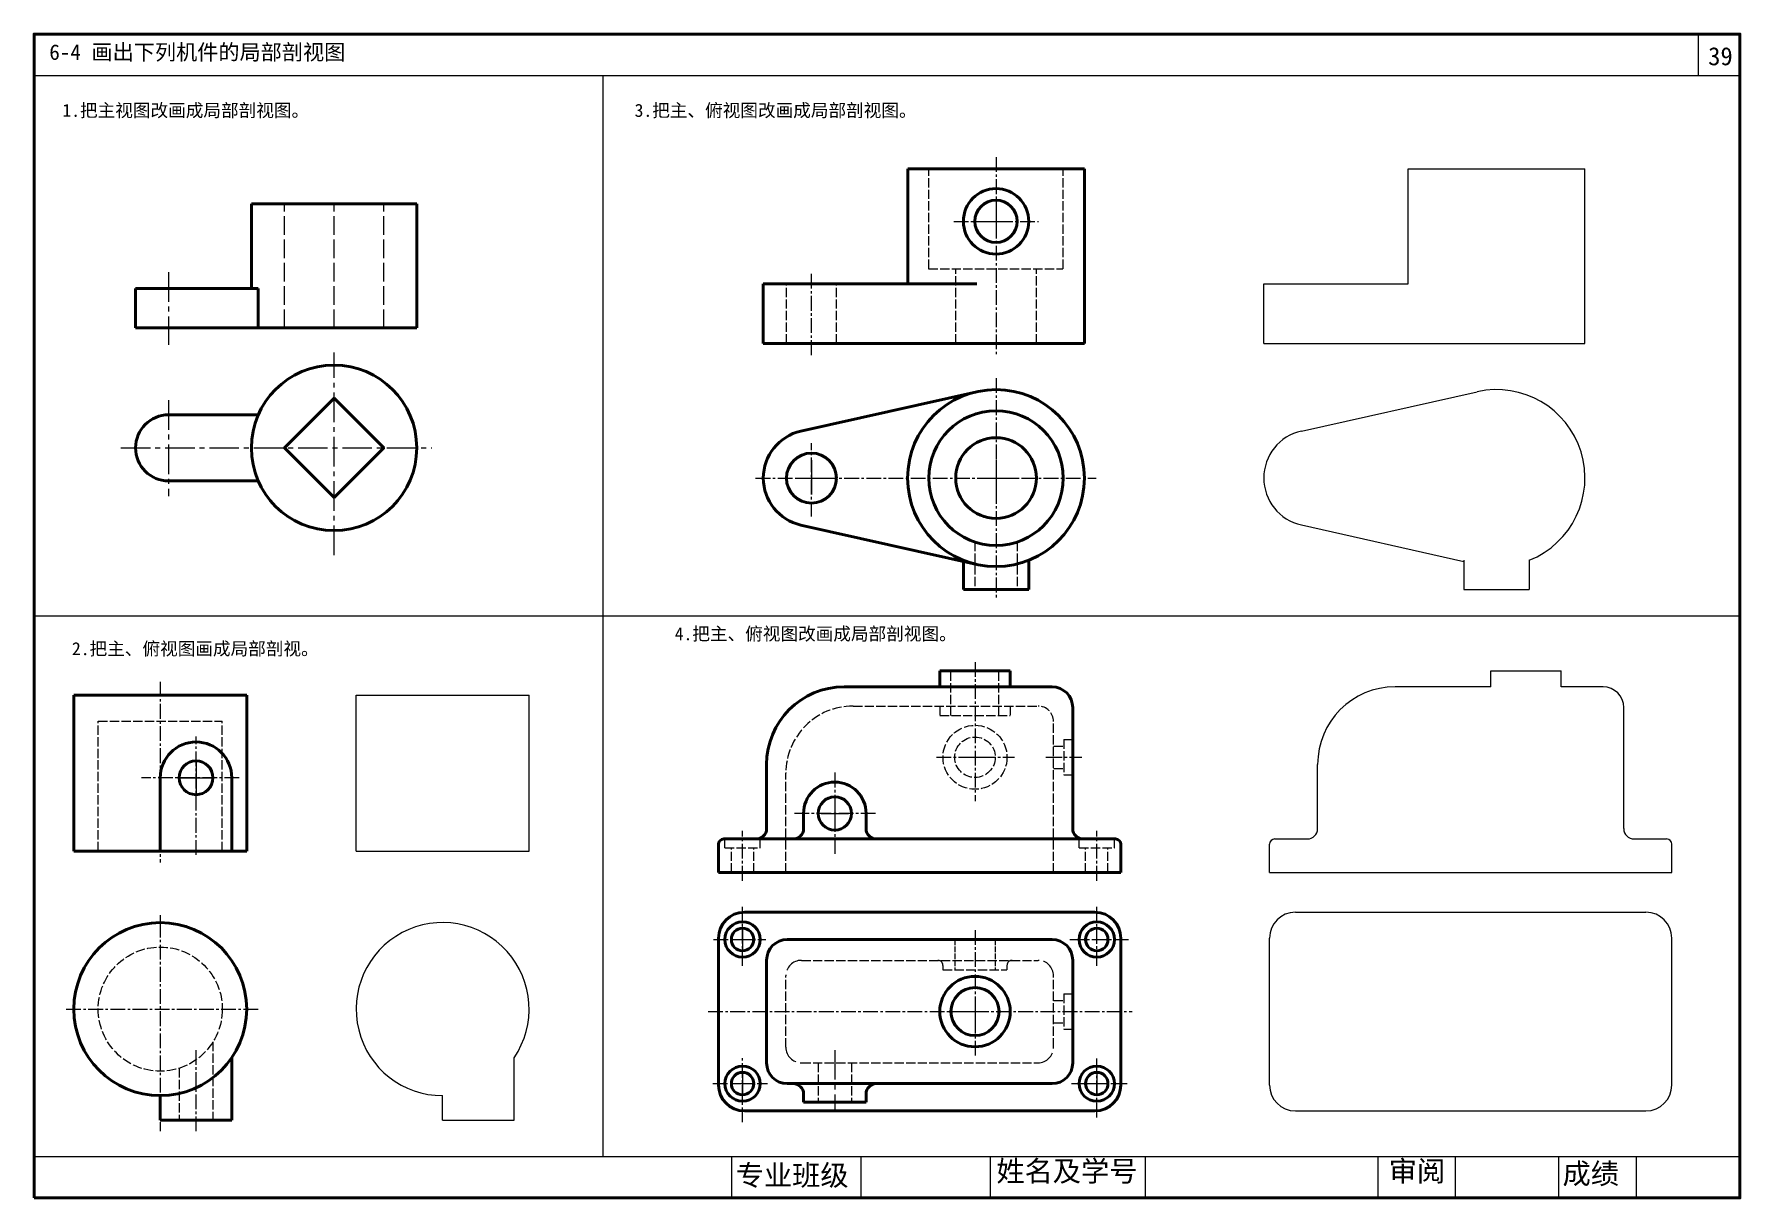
# Model space of a CAD drawing. Header units: millimetres. Extents: x 28 to 358, y 18 to 243.
import ezdxf

# ---------------------------------------------------------------- set-up
doc = ezdxf.new("R2010")
doc.units = ezdxf.units.MM
doc.header["$LTSCALE"] = 0.3
doc.linetypes.add('ACAD_ISO02W100', pattern=[15, 12, -3])
doc.linetypes.add('CENTER2', pattern=[28.575, 19.05, -3.175, 3.175, -3.175])
doc.layers.get('0').update_dxf_attribs({"lineweight": 40})
for name, color, linetype, lineweight in [('点画线', 7, 'CENTER2', 18), ('粗实线', 7, 'Continuous', 40), ('细实线', 7, 'Continuous', 18), ('虚线', 7, 'ACAD_ISO02W100', 18)]:
    doc.layers.add(name, color=color, linetype=linetype, lineweight=lineweight)
doc.styles.get("Standard").update_dxf_attribs({"font": 'SimSun.ttf', "height": 2.5})
doc.styles.add('style1', font='SIMFANG.TTF', dxfattribs={"height": 4})

msp = doc.modelspace()

# ---------------------------------------------------------------- linework, layer by layer
msp.add_lwpolyline([(27.9, 18.48), (357.9, 18.48), (357.9, 243.48), (27.9, 243.48)], close=True)
at = {"layer": '点画线', "ltscale": 0.5}
for p, q in [((213.99, 219.69), (213.99, 181.42)), ((205.81, 207.28), (222.18, 207.28)), ((178.27, 181.42), (178.27, 197.4)), ((213.99, 176.97), (213.99, 134.5)), ((178.27, 150.19), (178.27, 164.37)), ((167.48, 157.64), (233.34, 157.64)), ((209.92, 122.08), (209.92, 95.2)), ((52.3, 118.25), (52.3, 83.34)), ((59.22, 84.79), (59.22, 107.7)), ((202.44, 103.66), (217.56, 103.66)), ((223.61, 103.66), (225.73, 103.66)), ((223.91, 103.66), (230.57, 103.66)), ((67.59, 99.7), (48.66, 99.7)), ((182.8, 100.69), (182.8, 84.9)), ((190.69, 92.8), (174.91, 92.8)), ((164.95, 79.8), (164.95, 89.41)), ((233.48, 79.8), (233.48, 89.41)), ((52.3, 73.16), (52.3, 69.52)), ((164.95, 63.34), (164.95, 74.97)), ((233.48, 63.31), (233.48, 74.97)), ((52.3, 71.7), (52.3, 31.34)), ((209.92, 70.26), (209.92, 45.98)), ((159.33, 68.43), (169.43, 68.43)), ((228.25, 68.43), (239.64, 68.43)), ((34.09, 54.97), (71.6, 54.97)), ((158.29, 54.49), (240.34, 54.49)), ((59.22, 31.34), (59.22, 47.34)), ((164.95, 33.12), (164.95, 45.56)), ((233.48, 34), (233.48, 45.67)), ((159.2, 40.56), (169.76, 40.56)), ((228.61, 40.56), (239.34, 40.56))]:
    msp.add_line(p, q, dxfattribs=at)
at = {"layer": '点画线'}
for p, q in [((53.92, 197.46), (53.92, 183.41)), ((85.92, 142.75), (85.92, 181.93)), ((53.92, 172.71), (53.92, 154.15)), ((44.67, 163.48), (104.83, 163.48)), ((182.8, 47.05), (182.8, 35.29))]:
    msp.add_line(p, q, dxfattribs=at)
at = {"layer": '粗实线'}
for p, q in [((196.9, 217.46), (231.09, 217.46)), ((196.9, 195.17), (196.9, 217.46)), ((231.09, 183.65), (231.09, 217.46)), ((69.92, 210.66), (101.92, 210.66)), ((69.92, 194.3), (69.92, 210.66)), ((101.92, 186.66), (101.92, 210.66)), ((168.97, 183.65), (168.97, 195.17)), ((168.97, 195.17), (210.26, 195.17)), ((47.52, 194.3), (71.26, 194.3)), ((47.52, 186.66), (47.52, 194.3)), ((71.26, 186.66), (71.26, 194.3)), ((47.52, 186.66), (101.92, 186.66)), ((168.97, 183.65), (231.09, 183.65)), ((176.24, 166.72), (210.26, 174.33)), ((53.92, 169.88), (71.26, 169.88)), ((53.92, 157.08), (71.26, 157.08)), ((176.24, 148.56), (210.26, 140.96)), ((207.67, 141.76), (207.67, 136.09)), ((220.31, 141.76), (220.31, 136.09)), ((207.67, 136.09), (220.31, 136.09)), ((203.1, 120.38), (216.73, 120.38)), ((203.1, 117.28), (203.1, 120.38)), ((216.73, 117.28), (216.73, 120.38)), ((35.57, 85.52), (35.57, 115.7)), ((35.57, 115.7), (69.03, 115.7)), ((69.03, 85.52), (69.03, 115.7)), ((224.83, 117.28), (184.6, 117.28)), ((228.83, 89.86), (228.83, 113.28)), ((52.3, 85.52), (52.3, 99.7)), ((66.14, 85.52), (66.14, 99.7)), ((169.6, 89.86), (169.6, 102.28)), ((176.75, 92.8), (176.75, 89.86)), ((188.84, 92.8), (188.84, 89.86)), ((160.3, 81.36), (160.3, 86.86)), ((161.3, 87.86), (167.6, 87.86)), ((167.6, 87.86), (174.75, 87.86)), ((173.33, 87.86), (230.83, 87.86)), ((230.83, 87.86), (237.13, 87.86)), ((238.13, 81.36), (238.13, 86.86)), ((35.57, 85.52), (69.03, 85.52)), ((160.3, 81.36), (238.13, 81.36)), ((165.3, 73.69), (233.13, 73.69)), ((160.3, 40.29), (160.3, 68.69)), ((173.6, 68.43), (224.83, 68.43)), ((238.13, 40.29), (238.13, 68.69)), ((169.6, 44.56), (169.6, 64.43)), ((228.83, 44.56), (228.83, 64.43)), ((66.14, 33.52), (66.14, 45.57)), ((173.6, 40.56), (224.83, 40.56)), ((52.3, 33.52), (52.3, 38.25)), ((176.75, 38.56), (176.75, 36.95)), ((176.75, 36.95), (188.84, 36.95)), ((188.84, 36.95), (188.84, 38.56)), ((52.3, 33.52), (66.14, 33.52)), ((165.3, 35.29), (233.13, 35.29))]:
    msp.add_line(p, q, dxfattribs=at)
msp.add_lwpolyline([(85.92, 153.88), (95.52, 163.48), (85.92, 173.08), (76.32, 163.48)], close=True, dxfattribs=at)
for centre, radius in [((213.99, 207.28), 6.32), ((213.99, 207.28), 4.09), ((85.92, 163.48), 16), ((213.99, 157.64), 17.1), ((213.99, 157.64), 13.01), ((213.99, 157.64), 7.8), ((178.27, 157.64), 4.83), ((59.22, 99.7), 3.27), ((182.8, 92.8), 3.22), ((52.3, 54.97), 16.73), ((164.95, 68.43), 3.41), ((164.95, 68.43), 2.17), ((233.48, 68.43), 3.41), ((233.48, 68.43), 2.17), ((209.92, 54.49), 6.81), ((209.92, 54.49), 4.65), ((164.95, 40.56), 3.41), ((233.48, 40.56), 3.41), ((164.95, 40.56), 2.17), ((233.48, 40.56), 2.17)]:
    msp.add_circle(centre, radius, dxfattribs=at)
for centre, radius, start, end in [((53.92, 163.48), 6.4, 90, 270), ((178.27, 157.64), 9.3, 102.5998, 257.4002), ((184.6, 102.28), 15, 90, 180), ((224.83, 113.28), 4, 0, 90), ((59.22, 99.7), 6.92, 0, 180), ((182.8, 92.8), 6.05, 0, 180), ((167.6, 89.86), 2, 270, 0), ((174.75, 89.86), 2, 270, 0), ((190.84, 89.86), 2, 180, 270), ((230.83, 89.86), 2, 180, 270), ((161.3, 86.86), 1, 90, 180), ((237.13, 86.86), 1, 0, 90), ((165.3, 68.69), 5, 90, 180), ((233.13, 68.69), 5, 360, 90), ((173.6, 64.43), 4, 90, 180), ((224.83, 64.43), 4, 0, 90), ((173.6, 44.56), 4, 180, 270), ((224.83, 44.56), 4, 270, 0), ((165.3, 40.29), 5, 180, 270), ((174.75, 38.56), 2, 0, 90), ((190.84, 38.56), 2, 90, 180), ((233.13, 40.29), 5, 270, 360)]:
    msp.add_arc(centre, radius, start, end, dxfattribs=at)
at = {"layer": '细实线'}
for p, q in [((349.9, 235.48), (349.9, 243.48)), ((27.9, 235.48), (357.9, 235.48)), ((137.9, 235.48), (137.9, 130.98)), ((293.72, 195.17), (293.72, 217.46)), ((293.72, 217.46), (327.91, 217.46)), ((327.91, 183.65), (327.91, 217.46)), ((213.99, 210.74), (213.99, 204.11)), ((210.82, 207.28), (217.17, 207.28)), ((265.79, 195.17), (293.72, 195.17)), ((265.79, 183.65), (265.79, 195.17)), ((265.79, 183.65), (327.91, 183.65)), ((273.06, 166.72), (307.09, 174.33)), ((178.27, 161.1), (178.27, 154.47)), ((213.99, 161.1), (213.99, 154.47)), ((175.1, 157.64), (181.45, 157.64)), ((210.82, 157.64), (218.32, 157.64)), ((273.06, 148.57), (304.5, 141.54)), ((304.5, 141.76), (304.5, 136.09)), ((317.13, 141.76), (317.13, 136.09)), ((304.5, 136.09), (317.13, 136.09)), ((27.9, 130.98), (357.9, 130.98)), ((137.9, 130.98), (137.9, 26.48)), ((309.7, 120.38), (323.33, 120.38)), ((309.7, 117.28), (309.7, 120.38)), ((323.33, 117.28), (323.33, 120.38)), ((90.19, 85.52), (90.19, 115.7)), ((90.19, 115.7), (123.64, 115.7)), ((123.64, 85.52), (123.64, 115.7)), ((309.7, 117.28), (291.2, 117.28)), ((331.43, 117.28), (323.33, 117.28)), ((335.43, 89.86), (335.43, 113.28)), ((59.22, 103.16), (59.22, 96.53)), ((56.05, 99.7), (62.4, 99.7)), ((276.2, 89.86), (276.2, 102.28)), ((180.16, 92.8), (185.45, 92.8)), ((182.8, 95.68), (182.8, 90.16)), ((266.9, 81.36), (266.9, 86.86)), ((267.9, 87.86), (274.2, 87.86)), ((337.43, 87.86), (343.73, 87.86)), ((344.73, 81.36), (344.73, 86.86)), ((90.19, 85.52), (123.64, 85.52)), ((266.9, 81.36), (344.73, 81.36)), ((271.9, 73.69), (339.73, 73.69)), ((164.95, 70.35), (164.95, 66.51)), ((163.03, 68.43), (166.88, 68.43)), ((266.9, 40.29), (266.9, 68.69)), ((344.73, 40.29), (344.73, 68.69)), ((209.92, 57.37), (209.92, 51.85)), ((207.27, 54.49), (212.57, 54.49)), ((120.75, 33.52), (120.75, 45.57)), ((163.03, 40.56), (166.88, 40.56)), ((164.95, 42.48), (164.95, 38.63)), ((231.56, 40.56), (235.41, 40.56)), ((233.48, 42.48), (233.48, 38.63)), ((106.92, 33.52), (106.92, 38.25)), ((106.92, 33.52), (120.75, 33.52)), ((271.9, 35.29), (339.73, 35.29)), ((27.9, 26.48), (357.9, 26.48)), ((162.9, 18.48), (162.9, 26.48)), ((187.9, 18.48), (187.9, 26.48)), ((212.9, 18.48), (212.9, 26.48)), ((242.9, 18.48), (242.9, 26.48)), ((287.9, 18.48), (287.9, 26.48)), ((302.9, 18.48), (302.9, 26.48)), ((322.9, 18.48), (322.9, 26.48)), ((337.9, 18.48), (337.9, 26.48))]:
    msp.add_line(p, q, dxfattribs=at)
at = {"layer": '细实线', "linetype": 'Continuous'}
msp.add_line((208.42, 103.66), (211.41, 103.66), dxfattribs=at)
at = {"layer": '细实线'}
for centre, radius, start, end in [((310.82, 157.65), 17.1, 291.6888, 102.5998), ((275.09, 157.65), 9.3, 102.5998, 257.4002), ((291.2, 102.28), 15, 90, 180), ((331.43, 113.28), 4, 0, 90), ((274.2, 89.86), 2, 270, 0), ((337.43, 89.86), 2, 180, 270), ((267.9, 86.86), 1, 90, 180), ((343.73, 86.86), 1, 0, 90), ((271.9, 68.69), 5, 90, 180), ((339.73, 68.69), 5, 360, 90), ((106.92, 54.97), 16.73, 325.8061, 270), ((271.9, 40.29), 5, 180, 270), ((339.73, 40.29), 5, 270, 360)]:
    msp.add_arc(centre, radius, start, end, dxfattribs=at)
at = {"layer": '虚线', "ltscale": 0.5}
for p, q in [((200.98, 198.1), (200.98, 217.46)), ((227, 198.1), (227, 217.46)), ((200.91, 198.1), (226.92, 198.1)), ((206.19, 183.65), (206.19, 198.1)), ((221.8, 183.65), (221.8, 198.1)), ((173.44, 183.65), (173.44, 195.17)), ((183.1, 183.65), (183.1, 195.17)), ((209.9, 145.29), (209.9, 136.09)), ((218.08, 145.29), (218.08, 136.09)), ((205.27, 111.71), (205.27, 120.38)), ((214.56, 111.71), (214.56, 120.38)), ((186.33, 113.57), (222.11, 113.57)), ((203.1, 113.57), (203.1, 111.71)), ((216.73, 113.57), (216.73, 111.71)), ((40.3, 110.61), (64.3, 110.61)), ((40.3, 85.52), (40.3, 110.61)), ((64.3, 85.52), (64.3, 110.61)), ((203.1, 111.71), (216.73, 111.71)), ((225.11, 81.36), (225.11, 110.57)), ((225.11, 105.83), (227.11, 105.83)), ((227.11, 107.07), (227.11, 100.25)), ((227.11, 107.07), (228.83, 107.07)), ((173.33, 81.36), (173.33, 100.57)), ((225.11, 101.49), (227.11, 101.49)), ((227.11, 100.25), (228.83, 100.25)), ((161.55, 86.14), (161.55, 87.86)), ((161.55, 86.14), (168.36, 86.14)), ((162.78, 81.36), (162.78, 86.14)), ((167.12, 81.36), (167.12, 86.14)), ((168.36, 86.14), (168.36, 87.86)), ((230.08, 86.14), (230.08, 87.86)), ((230.08, 86.14), (236.89, 86.14)), ((231.31, 81.36), (231.31, 86.14)), ((235.65, 81.36), (235.65, 86.14)), ((236.89, 86.14), (236.89, 87.86)), ((176.33, 64.4), (222.11, 64.4)), ((203.72, 63.4), (203.72, 62.55)), ((216.11, 63.4), (216.11, 62.55)), ((173.33, 47.58), (173.33, 61.4)), ((203.72, 62.55), (216.11, 62.55)), ((225.11, 47.58), (225.11, 61.4)), ((225.11, 56.66), (227.11, 56.66)), ((227.11, 57.9), (227.11, 51.09)), ((227.11, 57.9), (228.83, 57.9)), ((225.11, 52.33), (227.11, 52.33)), ((227.11, 51.09), (228.83, 51.09)), ((62.49, 48.64), (62.49, 33.52)), ((55.95, 43.54), (55.95, 33.52)), ((176.33, 44.58), (222.11, 44.58)), ((179.58, 44.58), (179.58, 36.95)), ((186.01, 44.58), (186.01, 36.95))]:
    msp.add_line(p, q, dxfattribs=at)
at = {"layer": '虚线'}
for p, q in [((76.32, 186.66), (76.32, 210.66)), ((85.92, 186.66), (85.92, 210.66)), ((95.52, 186.66), (95.52, 210.66))]:
    msp.add_line(p, q, dxfattribs=at)
at = {"layer": '虚线', "ltscale": 0.3}
for p, q in [((205.99, 68.43), (205.99, 62.55)), ((213.84, 68.43), (213.84, 62.55))]:
    msp.add_line(p, q, dxfattribs=at)
at = {"layer": '虚线', "ltscale": 0.5}
for centre, radius in [((209.92, 103.66), 6.19), ((209.92, 103.66), 3.92), ((52.3, 54.97), 12)]:
    msp.add_circle(centre, radius, dxfattribs=at)
for centre, radius, start, end in [((186.33, 100.57), 13, 90, 180), ((222.11, 110.57), 3, 0, 90)]:
    msp.add_arc(centre, radius, start, end, dxfattribs=at)
at = {"layer": '虚线'}
for centre, radius, start, end in [((176.33, 61.4), 3, 90, 180), ((202.72, 63.4), 1, 0, 90), ((217.11, 63.4), 1, 90, 180), ((222.11, 61.4), 3, 0, 90), ((176.33, 47.58), 3, 180, 270), ((222.11, 47.58), 3, 270, 0)]:
    msp.add_arc(centre, radius, start, end, dxfattribs=at)

# ---------------------------------------------------------------- texts
at = {"layer": '细实线'}
for s, p in [('1.把主视图改画成局部剖视图。', (33.37, 227.49)), ('3.把主、俯视图改画成局部剖视图。', (144.07, 227.49)), ('4.把主、俯视图改画成局部剖视图。', (151.83, 126.29)), ('2.把主、俯视图画成局部剖视。', (35.22, 123.41))]:
    msp.add_text(s, height=2.5, dxfattribs=at).set_placement(p)
at = {"layer": '细实线', "insert": (351.75, 240.96), "char_height": 3.5, "width": 7.3682, "attachment_point": 1}
msp.add_mtext('39', dxfattribs=at)
at = {"layer": '细实线', "char_height": 4, "attachment_point": 1, "style": 'style1'}
for s, insert, width in [('专业班级', (163.63, 24.85), 23.3701), ('姓名及学号', (214.06, 25.65), 29.8443), ('审阅', (289.96, 25.65), 13.7378), ('成绩', (323.59, 25.18), 13.2641)]:
    msp.add_mtext(s, dxfattribs=dict(at, insert=insert, width=width))
at = {"layer": '虚线', "insert": (30.83, 241.5), "char_height": 3, "width": 67.6438, "attachment_point": 1}
msp.add_mtext('{\\fSimHei|b0|i0|c134|p2;6-4 画出下列机件的局部剖视图}', dxfattribs=at)

doc.saveas('drawing.dxf')
